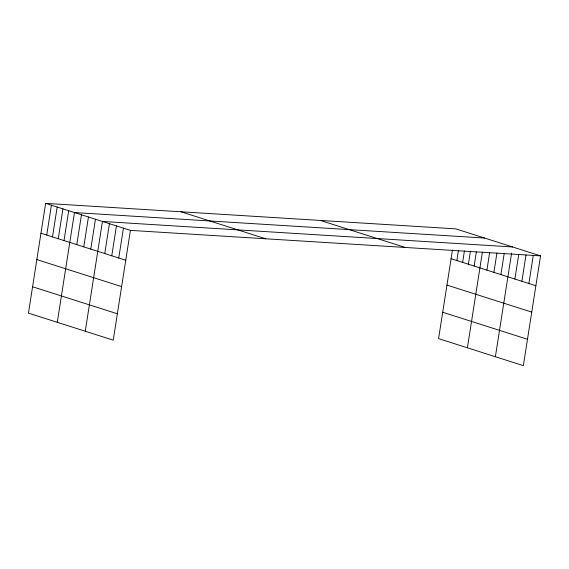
<?xml version="1.0" encoding="UTF-8"?>
<svg xmlns="http://www.w3.org/2000/svg" width="569" height="569" viewBox="0 0 569 569"><rect width="100%" height="100%" fill="white"/><g stroke="black" fill="none" stroke-linecap="round" stroke-linejoin="round"><path stroke-width="0.85" d="M45.641 203.361L28.45 313.128L113.238 340.141L130.422 230.374L45.641 203.361L455.762 228.859L540.55 255.872L523.359 365.639L438.578 338.626L452.462 249.933M46.729 235.061L51.402 205.203M52.49 236.903L57.17 207.038M58.258 238.738L62.931 208.873M64.027 240.573L68.7 210.708M57.277 322.31L74.468 212.55L484.589 238.041M76.787 244.642L81.459 214.776M83.778 246.868L88.458 217.002M90.777 249.094L95.45 219.236M85.258 331.229L102.441 221.462L512.569 246.953M104.76 253.554L109.44 223.688M111.759 255.78L116.432 225.921M118.75 258.013L123.43 228.148M456.857 260.559L458.365 250.893M462.618 262.394L464.411 250.979M468.387 264.229L470.449 251.057M474.148 266.064L476.353 252.017M467.405 347.808L482.391 252.095M486.908 270.133L489.66 252.565M493.906 272.359L496.929 253.041M500.898 274.592L504.198 253.511M495.386 356.72L511.609 253.105M514.888 279.045L518.743 254.457M521.887 281.278L526.012 254.926M528.878 283.504L533.281 255.403M130.422 230.374L540.55 255.872M451.089 258.717L535.877 285.73M320.425 220.445L405.206 247.458M446.957 285.09L531.745 312.104M180.978 211.775L265.766 238.788M442.703 312.253L527.491 339.266M40.961 233.226L125.749 260.239M36.836 259.592L121.617 286.605M32.582 286.762L117.363 313.775"/></g></svg>
